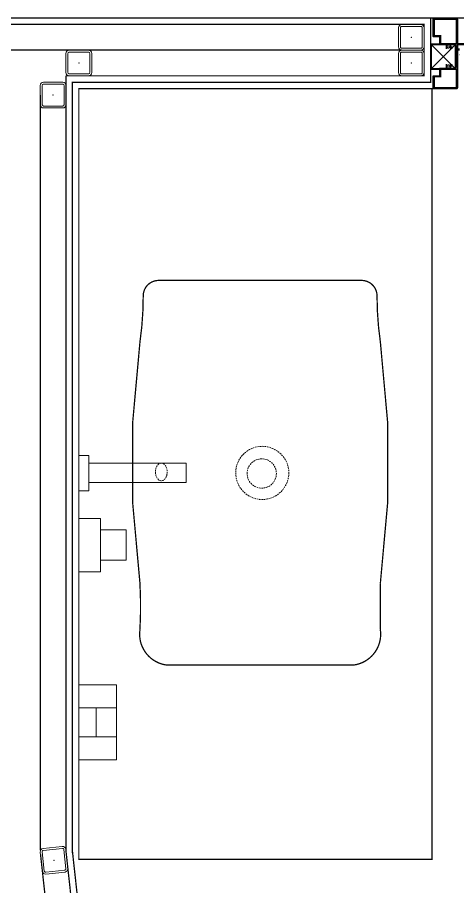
# Model space of a CAD drawing. Extents: x -1457 to 23780, y -2071 to 4205.
# Drawn here: x 9988.1 to 10056.7, y 2104.8 to 2240.1 of the extents above; entities that cross this region are included whole.
import ezdxf

# ---------------------------------------------------------------- set-up
doc = ezdxf.new("R2010")
doc.units = 0
doc.header["$MEASUREMENT"] = 0
doc.linetypes.add('HIDDEN', pattern=[0.375, 0.25, -0.125])
doc.layers.get('0').update_dxf_attribs({"color": 9, "lineweight": 9})
for name, color, linetype, lineweight in [('05V', 9, 'Continuous', 9), ('10', 9, 'Continuous', 9), ('M-TEFRIS2-015', 129, 'Continuous', 9)]:
    doc.layers.add(name, color=color, linetype=linetype, lineweight=lineweight)

# ---------------------------------------------------------------- blocks, each defined once
blk = doc.blocks.new('sıvı sabunluk plan')
for points in [[(5.85, 1.3), (0, 1.3), (0, 13), (5.85, 13), (5.85, 1.3)], [(3.15, 4.9), (0, 4.9), (0, 9.4), (3.15, 9.4), (3.15, 4.9)], [(5.85, 4.9), (3.15, 4.9), (3.15, 9.4), (5.85, 9.4), (5.85, 4.9)]]:
    blk.add_lwpolyline(points)
blk = doc.blocks.new('LAVABO BATARYA PLAN')
at = {"layer": '05V'}
for points in [[(0, 0), (5.5, 0), (5.5, -1.56), (0, -1.56)], [(9.77, 0), (18.07, 0), (18.07, -3.39), (9.77, -3.39)], [(1.18, -1.56), (4.18, -1.56), (4.18, -16.74), (1.18, -16.74)], [(11.55, -3.39), (16.28, -3.39), (16.28, -7.35), (11.55, -7.35)]]:
    blk.add_lwpolyline(points, close=True, dxfattribs=at)
blk = doc.blocks.new('p-korkasa_40x40')
at = {"layer": '10'}
for points in [[(-2, -2), (-2, -2, 4.557572), (-2, -2), (2, -2, 6.895317), (2, -2), (2, -2), (2, 2), (-2, 2), (-2, -2)], [(-1.85, -1.85), (-1.85, 1.85), (1.85, 1.85), (1.85, -1.85), (-1.85, -1.85, -4.556435), (-1.85, -1.85)]]:
    blk.add_lwpolyline(points, format="xyb", close=True, dxfattribs=at)
for points in [[(2, -2), (-2, 2)], [(2, 2), (-2, -1.97)]]:
    blk.add_lwpolyline(points, dxfattribs=at)
blk = doc.blocks.new('Prf-40x40')
for points in [[(1.5, -2), (-1.5, -2, -0.414214), (-2, -1.5), (-2, 1.5, -0.414214), (-1.5, 2), (1.5, 2, -0.414214), (2, 1.5), (2, -1.5, -0.414214)], [(1.5, -1.7), (-1.5, -1.7, -0.414214), (-1.7, -1.5), (-1.7, 1.5, -0.414214), (-1.5, 1.7), (1.5, 1.7, -0.414214), (1.7, 1.5), (1.7, -1.5, -0.414214)]]:
    blk.add_lwpolyline(points, format="xyb", close=True)
blk.add_point((0, 0))

msp = doc.modelspace()

# ---------------------------------------------------------------- linework, layer by layer
at = {"layer": 'M-TEFRIS2-015', "linetype": 'HIDDEN', "lineweight": 0}
msp.add_line((10472.5, 2240), (9967.4, 2240), dxfattribs=at)
at = {"layer": 'M-TEFRIS2-015', "linetype": 'HIDDEN', "lineweight": 0, "const_width": 0.2}
for points in [[(9992.5, 2010.64), (9967.4, 2240), (10052.5, 2240)], [(9996.71, 2230), (10052.5, 2230), (10052.5, 2240)], [(9993.49, 2010.75), (9968.51, 2239), (10051.5, 2239), (10051.5, 2231), (9995.71, 2231)], [(10048, 2235), (9979.78, 2235)], [(10057.03, 2235.18), (10056.7, 2235.18), (10056.7, 2235.84), (10058.02, 2235.84)], [(10057, 2234.3), (10057, 2234.3), (10057.04, 2234.29)], [(9995.71, 2231), (9995.71, 2110.25)], [(9996.71, 2230), (9996.71, 2110)], [(9991.71, 2228), (9991.71, 2110.39)], [(9995.71, 2110.25), (10006.36, 2013.14)], [(9991.74, 2109.81), (10002.82, 2008.76)]]:
    msp.add_lwpolyline(points, dxfattribs=at)
msp.add_lwpolyline([(10217.5, 2230), (10217.5, 2033.15, 0.008456), (10007.23, 2014.24), (9996.68, 2110.55), (9996.71, 2230), (10052.5, 2230), (10052.5, 2240), (10142.5, 2240), (10142.5, 2230)], format="xyb", close=True, dxfattribs=at)
for points in [[(10058.05, 2236.02), (10056.7, 2236.02), (10056.7, 2239.83, 0.414214), (10056.55, 2239.98), (10052.93, 2239.98, 0.414214), (10052.9, 2239.96), (10052.9, 2237.13, 0.414214), (10052.93, 2237.1), (10053.9, 2237.1), (10053.9, 2235.87, 0.414214), (10053.93, 2235.84), (10054.95, 2235.84), (10054.95, 2235.28), (10055.18, 2235.28), (10055.18, 2235.39), (10055.14, 2235.35, -0.091673), (10055.07, 2235.43), (10055.1, 2235.46, -0.288261), (10055.1, 2235.7), (10055.07, 2235.74, -0.091673), (10055.14, 2235.81), (10055.18, 2235.77, -0.288261), (10055.42, 2235.77), (10055.45, 2235.81, -0.091673), (10055.52, 2235.74), (10055.49, 2235.7, -0.288261), (10055.49, 2235.46), (10055.52, 2235.43, -0.091673), (10055.45, 2235.35), (10055.42, 2235.39), (10055.42, 2235.28), (10055.82, 2235.28, 0.414214), (10055.85, 2235.31), (10055.85, 2235.46, 0.414214), (10055.82, 2235.48), (10055.65, 2235.48), (10055.65, 2235.84), (10056.35, 2235.84, -0.414214), (10056.5, 2235.69), (10056.5, 2232.31, -0.414214), (10056.35, 2232.16), (10055.65, 2232.16), (10055.65, 2232.52), (10055.82, 2232.52, 0.414214), (10055.85, 2232.54), (10055.85, 2232.69, 0.414214), (10055.82, 2232.72), (10055.42, 2232.72), (10055.42, 2232.61), (10055.45, 2232.65, -0.091673), (10055.52, 2232.57), (10055.49, 2232.54, -0.288261), (10055.49, 2232.3), (10055.52, 2232.26, -0.091673), (10055.45, 2232.19), (10055.42, 2232.23, -0.288261), (10055.18, 2232.23), (10055.14, 2232.19, -0.091673), (10055.07, 2232.26), (10055.1, 2232.3, -0.288261), (10055.1, 2232.54), (10055.07, 2232.57, -0.091673), (10055.14, 2232.65), (10055.18, 2232.61), (10055.18, 2232.72), (10054.95, 2232.72), (10054.95, 2232.16), (10053.93, 2232.16, 0.414214), (10053.9, 2232.14), (10053.9, 2231), (10052.93, 2231, 0.414214), (10052.9, 2230.98), (10052.9, 2229.01, 0.414214), (10052.93, 2228.98), (10056.55, 2228.98, 0.414214), (10056.7, 2229.13), (10056.7, 2235), (10057.03, 2235, 0.414214)], [(10040.78, 2199.14), (10010.14, 2199.14, 0.414214), (10007.74, 2196.74, -0.035809), (10007.23, 2189.54, 0.067889), (10007.23, 2152, -0.025966), (10007.23, 2144.74, 0.418149), (10011.39, 2139.25), (10040.51, 2139.25)], [(10011.12, 2199.14), (10041.76, 2199.14, -0.414214), (10044.16, 2196.74, 0.035809), (10044.68, 2189.54, -0.067889), (10044.68, 2152, 0.002456), (10044.68, 2144.74, -0.418149), (10040.51, 2139.25), (10011.39, 2139.25)], [(10007.23, 2014.24, 0.00004), (10007.23, 2014.24), (9996.68, 2110.55)]]:
    msp.add_lwpolyline(points, format="xyb", dxfattribs=at)
for points in [[(10053.1, 2239.78), (10056.5, 2239.78), (10056.5, 2236), (10054.08, 2236), (10054.08, 2237.26), (10053.1, 2237.26)], [(10054.08, 2232), (10054.08, 2230.84), (10053.1, 2230.84), (10053.1, 2229.18), (10056.5, 2229.18), (10056.5, 2232)], [(9997.71, 2109), (10052.71, 2109), (10052.71, 2229), (9997.71, 2229)], [(9997.71, 2229), (9997.71, 2109), (10052.71, 2109), (10052.71, 2229)]]:
    msp.add_lwpolyline(points, close=True, dxfattribs=at)
at = {"layer": 'M-TEFRIS2-015', "linetype": 'HIDDEN', "lineweight": 0}
for centre, radius in [((10026.28, 2169.17), 4.14), ((10026.2, 2169.08), 2.28)]:
    msp.add_circle(centre, radius, dxfattribs=at)
at = {"layer": 'M-TEFRIS2-015', "linetype": 'HIDDEN', "lineweight": 0, "extrusion": (0, 0, -1)}
msp.add_ellipse((10010.56, 2169.32), major_axis=(0, -1.38), ratio=0.667081, start_param=3.141593, end_param=9.424778, dxfattribs=at)

# ---------------------------------------------------------------- block references
at = {"layer": 'M-TEFRIS2-015', "linetype": 'HIDDEN', "lineweight": 0, "xscale": -1}
for p in [(10049.5, 2237), (9997.71, 2233), (10049.5, 2233), (9993.71, 2228)]:
    msp.add_blockref('Prf-40x40', p, dxfattribs=at)
at = {"layer": 'M-TEFRIS2-015', "linetype": 'HIDDEN', "lineweight": 0, "extrusion": (0, 0, -1), "zscale": -1}
for name, p, rotation in [('p-korkasa_40x40', (-10054.5, 2234), 180), ('LAVABO BATARYA PLAN', (-9997.71, 2171.86), 270)]:
    msp.add_blockref(name, p, dxfattribs=dict(at, rotation=rotation))
at = {"layer": 'M-TEFRIS2-015', "linetype": 'HIDDEN', "lineweight": 0, "rotation": 180}
msp.add_blockref('sıvı sabunluk plan', (10003.56, 2137.47), dxfattribs=at)
at = {"layer": 'M-TEFRIS2-015', "linetype": 'HIDDEN', "lineweight": 0, "xscale": -1, "rotation": 96.25982961374353}
msp.add_blockref('Prf-40x40', (9993.85, 2108.85), dxfattribs=at)

doc.saveas('drawing.dxf')
